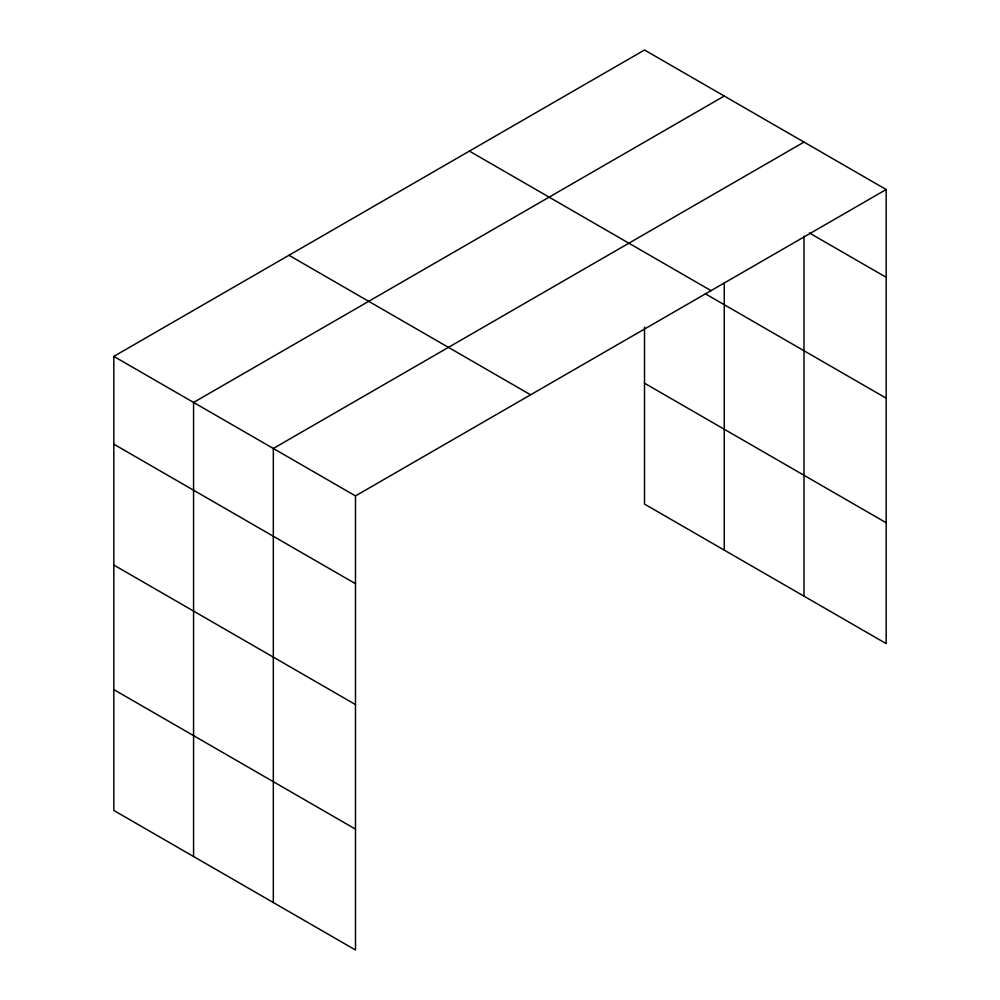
<?xml version="1.0" encoding="UTF-8"?>
<svg xmlns="http://www.w3.org/2000/svg" width="1000" height="1000" viewBox="0 0 1000 1000"><rect width="100%" height="100%" fill="white"/><g stroke="black" fill="none" stroke-linecap="round" stroke-linejoin="round"><path stroke-width="1.5" d="M886.175 189.525L644.513 50L113.825 356.388L113.825 810.475L355.487 950L355.487 495.913L886.175 189.525L886.175 643.612L644.513 504.087L644.513 327.163M724.262 96.037L193.575 402.438L193.575 856.513M804.013 142.088L273.325 448.475L273.325 902.562M809.4 232.975L886.175 277.3M469.387 151.113L711.05 290.637M705.337 293.775L886.175 398.188M644.513 383.2L886.175 522.725M288.95 255.275L530.612 394.812M113.825 356.388L355.487 495.913M113.825 444.162L355.487 583.7M113.825 565.05L355.487 704.575M113.825 689.587L355.487 829.125M804.013 236.062L804.013 596.175M724.262 283.012L724.262 550.125"/></g></svg>
